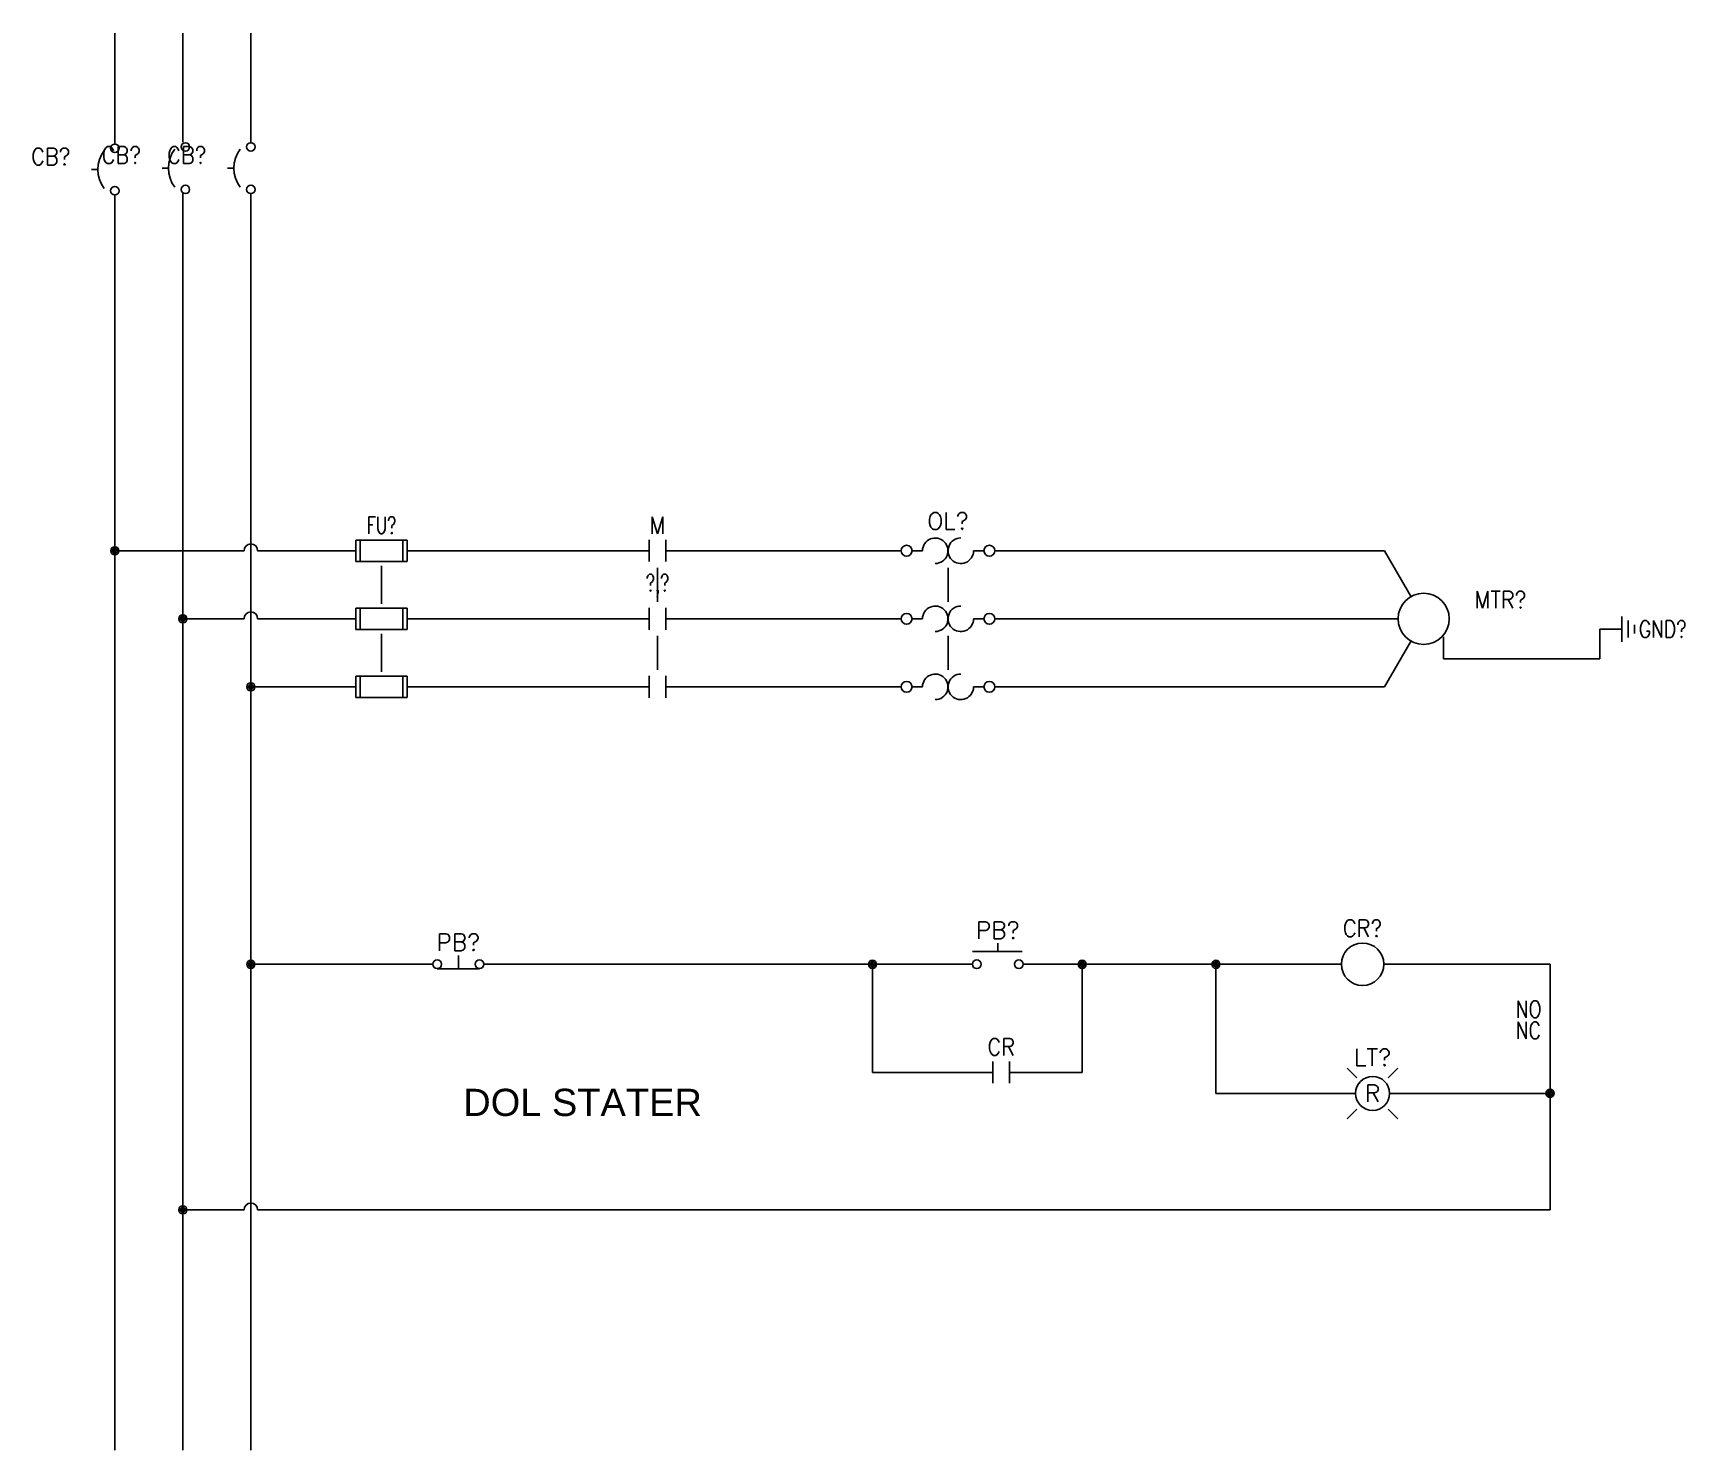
# Model space of a CAD drawing. Header units: inches. Extents: x 13.4 to 25.5, y 6 to 16.4.
import ezdxf
from ezdxf.enums import TextEntityAlignment as Align

# ---------------------------------------------------------------- set-up
doc = ezdxf.new("R2010")
doc.units = ezdxf.units.IN
doc.header["$MEASUREMENT"] = 0
doc.layers.get('0').update_dxf_attribs({"color": 50})
for name, color, linetype in [('DESC', 160, 'Continuous'), ('DESCCHILD', 20, 'Continuous'), ('LINK', 9, 'Continuous'), ('MISC', 7, 'Continuous'), ('SYMS', 7, 'Continuous'), ('TAGS', 150, 'Continuous'), ('WIRES', 7, 'Continuous'), ('XREFCHILD', 134, 'Continuous')]:
    doc.layers.add(name, color=color, linetype=linetype)
doc.styles.get("Standard").update_dxf_attribs({"font": 'arial.ttf'})
doc.styles.add('WD', font='romans.shx')

# ---------------------------------------------------------------- blocks, each defined once
blk = doc.blocks.new('WDDOT')
for radius in [0.03, 0.0187, 0.00929]:
    blk.add_circle((0, 0), radius)
blk = doc.blocks.new('VCB1')
blk.add_line((-0.171, 0), (-0.125, 0))
for centre in [(0, 0.156), (0, -0.156)]:
    blk.add_circle(centre, 0.0312)
blk.add_arc((0.109, 0), 0.234, 143.1301, 216.8699)
at = {"style": 'WD'}
for tag, width, p in [('INST', 0.7, (-0.328, 0.406)), ('LOC', 0.7, (-0.328, 0.219)), ('TAG1', 0.9, (-0.326, 0.033)), ('RATING1', 0.7, (-0.328, -0.156)), ('DESC1', 0.7, (-0.324, -0.344)), ('DESC2', 0.7, (-0.324, -0.531))]:
    blk.add_attdef(tag, text='', height=0.125, dxfattribs=dict(at, width=width)).set_placement(p, align=Align.RIGHT)
for tag, height, flags, p in [('TERM01', 0.125, 8, (-0.055, 0.207)), ('CONTACT', 0.01, 9, (-0.129, -0.129)), ('FAMILY', 0.01, 9, (-0.142, -0.036)), ('MFG', 0.01, 9, (-0.142, -0.088)), ('CAT', 0.01, 9, (-0.142, -0.073))]:
    blk.add_attdef(tag, text='', height=height, dxfattribs=dict(at, flags=flags)).set_placement(p, align=Align.RIGHT)
at = {"style": 'WD', "flags": 1}
for tag, p in [('X2TERM01', (0, 0.188)), ('X8TERM02', (0, -0.188))]:
    blk.add_attdef(tag, p, '', height=0.0125, dxfattribs=at)
at = {"style": 'WD'}
for tag, p in [('X4LINK', (-0.266, 0)), ('X1LINK', (0, 0))]:
    blk.add_attdef(tag, p, '', height=0.01, dxfattribs=at)
at = {"style": 'WD', "width": 0.7}
blk.add_attdef('XREF', (0.188, -0.062), '', height=0.125, dxfattribs=at)
at = {"style": 'WD', "flags": 9}
blk.add_attdef('ASSYCODE', text='', height=0.01, dxfattribs=at).set_placement((-0.153, -0.106), align=Align.CENTER)
at = {"style": 'WD', "flags": 8}
blk.add_attdef('TERM02', text='', height=0.125, dxfattribs=at).set_placement((-0.041, -0.213), align=Align.TOP_RIGHT)
blk = doc.blocks.new('HFU1')
for p, q in [((-0.188, -0.078), (-0.188, 0.078)), ((-0.188, 0.078), (0.188, 0.078)), ((-0.156, 0.078), (-0.156, -0.078)), ((0.156, 0.078), (0.156, -0.078)), ((0.188, 0.078), (0.188, -0.078)), ((0.188, -0.078), (-0.188, -0.078))]:
    blk.add_line(p, q)
at = {"style": 'WD', "width": 0.7}
for tag, p in [('INST', (0, 0.422)), ('LOC', (0, 0.266)), ('TAG1', (0, 0.125))]:
    blk.add_attdef(tag, text='', height=0.125, dxfattribs=at).set_placement(p, align=Align.CENTER)
at = {"linetype": 'Continuous', "style": 'WD', "flags": 9}
for tag, p in [('ASSYCODE', (0.157, 0.251)), ('MFG', (0.156, 0.083)), ('CAT', (0.156, 0.102))]:
    blk.add_attdef(tag, text='', height=0.01, dxfattribs=at).set_placement(p, align=Align.CENTER)
at = {"style": 'WD'}
for tag, p, height, flags in [('X4TERM01', (-0.188, 0), 0.0109, 1), ('FAMILY', (0.129, 0.108), 0.01, 9), ('X1TERM02', (0.188, 0), 0.0109, 1)]:
    blk.add_attdef(tag, p, '', height=height, dxfattribs=dict(at, flags=flags))
at = {"style": 'WD', "width": 0.7}
blk.add_attdef('RATING1', text='', height=0.0938, dxfattribs=at).set_placement((0, 0), align=Align.MIDDLE_CENTER)
at = {"style": 'WD'}
for tag, p in [('X2LINK', (0, 0.109)), ('X8LINK', (0, -0.109))]:
    blk.add_attdef(tag, p, '', height=0.01, dxfattribs=at)
at = {"linetype": 'Continuous', "style": 'WD', "width": 0.7, "flags": 8}
blk.add_attdef('TERM01', text='', height=0.1, dxfattribs=at).set_placement((-0.25, -0.016), align=Align.TOP_RIGHT)
blk.add_attdef('TERM02', text='', height=0.1, dxfattribs=at).set_placement((0.25, -0.016), align=Align.TOP_LEFT)
at = {"style": 'WD', "width": 0.7}
for tag, p in [('DESC1', (0.047, -0.234)), ('DESC2', (0.047, -0.391)), ('DESC3', (0.047, -0.547))]:
    blk.add_attdef(tag, text='', height=0.125, dxfattribs=at).set_placement(p, align=Align.MIDDLE_LEFT)
blk = doc.blocks.new('HFU2')
for p, q in [((-0.188, -0.078), (-0.188, 0.078)), ((-0.188, 0.078), (0.188, 0.078)), ((-0.156, 0.078), (-0.156, -0.078)), ((0.156, 0.078), (0.156, -0.078)), ((0.188, 0.078), (0.188, -0.078)), ((0.188, -0.078), (-0.188, -0.078))]:
    blk.add_line(p, q)
at = {"style": 'WD', "width": 0.7}
for tag, p in [('INST', (0, 0.438)), ('LOC', (0, 0.281)), ('TAG2', (0, 0.125))]:
    blk.add_attdef(tag, text='', height=0.125, dxfattribs=at).set_placement(p, align=Align.CENTER)
at = {"linetype": 'Continuous', "style": 'WD', "flags": 9}
for tag, p in [('FAMILY', (0.157, 0.251)), ('ASSYCODE', (0.188, 0.235)), ('MFG', (0.156, 0.083)), ('CAT', (0.156, 0.102))]:
    blk.add_attdef(tag, text='', height=0.01, dxfattribs=at).set_placement(p, align=Align.CENTER)
at = {"style": 'WD', "flags": 1}
for tag, p in [('X4TERM01', (-0.188, 0)), ('X1TERM02', (0.188, 0))]:
    blk.add_attdef(tag, p, '', height=0.01, dxfattribs=at)
at = {"style": 'WD', "width": 0.7}
blk.add_attdef('RATING1', text='', height=0.0938, dxfattribs=at).set_placement((0, 0), align=Align.MIDDLE_CENTER)
at = {"style": 'WD'}
for tag, p in [('X2LINK', (0, 0.109)), ('X8LINK', (0, -0.109))]:
    blk.add_attdef(tag, p, '', height=0.01, dxfattribs=at)
at = {"linetype": 'Continuous', "style": 'WD', "width": 0.7, "flags": 8}
blk.add_attdef('TERM01', text='', height=0.1, dxfattribs=at).set_placement((-0.25, -0.016), align=Align.TOP_RIGHT)
blk.add_attdef('TERM02', text='', height=0.1, dxfattribs=at).set_placement((0.25, -0.016), align=Align.TOP_LEFT)
at = {"style": 'WD', "width": 0.7}
for tag, p in [('DESC1', (0.04, -0.243)), ('DESC2', (0.047, -0.406)), ('DESC3', (0.047, -0.578))]:
    blk.add_attdef(tag, text='', height=0.125, dxfattribs=at).set_placement(p, align=Align.MIDDLE_LEFT)
blk = doc.blocks.new('HMS21')
at = {"linetype": 'Continuous'}
for p, q in [((-0.062, 0.08), (-0.062, -0.08)), ((0.062, 0.08), (0.062, -0.08))]:
    blk.add_line(p, q, dxfattribs=at)
at = {"style": 'WD'}
for tag, width, p in [('INST', 0.7, (0, 0.451)), ('LOC', 0.7, (0, 0.281)), ('TAG2', 0.9, (0, 0.125)), ('XREF', 0.7, (0, -0.297)), ('DESC1', 0.7, (0, -0.454)), ('DESC2', 0.7, (0, -0.61)), ('DESC3', 0.7, (0, -0.766))]:
    blk.add_attdef(tag, text='', height=0.125, dxfattribs=dict(at, width=width)).set_placement(p, align=Align.CENTER)
for tag, p in [('X2LINK', (0, 0.125)), ('X8LINK', (0, -0.125))]:
    blk.add_attdef(tag, p, '', height=0.01, dxfattribs=at)
for tag, p, height, flags in [('X4TERM01', (-0.062, 0), 0.0125, 1), ('X1TERM02', (0.062, 0), 0.0125, 1), ('FAMILY', (0.097, 0.053), 0.01, 9), ('CONTACT', (0.097, 0.036), 0.01, 1)]:
    blk.add_attdef(tag, p, '', height=height, dxfattribs=dict(at, flags=flags))
at = {"linetype": 'Continuous', "style": 'WD', "flags": 8}
blk.add_attdef('TERM01', text='', height=0.125, dxfattribs=at).set_placement((-0.125, -0.031), align=Align.TOP_RIGHT)
blk.add_attdef('TERM02', text='', height=0.125, dxfattribs=at).set_placement((0.125, -0.031), align=Align.TOP_LEFT)
blk = doc.blocks.new('HOL1')
for p, q in [((-0.264, 0), (-0.188, 0)), ((0.188, 0), (0.264, 0))]:
    blk.add_line(p, q)
at = {"linetype": 'Continuous'}
for centre in [(-0.304, 0), (0.304, 0)]:
    blk.add_circle(centre, 0.04, dxfattribs=at)
for centre, start, end in [((-0.094, 0), 270.001, 180.002), ((0.094, 0), 90, 0.001)]:
    blk.add_arc(centre, 0.0938, start, end)
at = {"style": 'WD', "width": 0.7}
for tag, p in [('INST', (0, 0.795)), ('LOC', (0, 0.625)), ('DESC1', (0, 0.469)), ('DESC2', (0, 0.312)), ('RATING1', (0, -0.266))]:
    blk.add_attdef(tag, text='', height=0.125, dxfattribs=at).set_placement(p, align=Align.CENTER)
at = {"style": 'WD'}
blk.add_attdef('TAG1', text='', height=0.125, dxfattribs=at).set_placement((0, 0.156), align=Align.CENTER)
for tag, p in [('X2LINK', (0, 0.125)), ('X8LINK', (0, -0.125))]:
    blk.add_attdef(tag, p, '', height=0.01, dxfattribs=at)
for tag, p, height, flags in [('FAMILY', (0.205, 0.152), 0.01, 9), ('X4TERM01', (-0.344, 0), 0.0125, 1), ('X1TERM02', (0.344, 0), 0.0125, 1)]:
    blk.add_attdef(tag, p, '', height=height, dxfattribs=dict(at, flags=flags))
at = {"linetype": 'Continuous', "style": 'WD', "flags": 9}
for tag, p in [('ASSYCODE', (0.219, 0.062)), ('MFG', (0.228, 0.089)), ('CAT', (0.23, 0.108))]:
    blk.add_attdef(tag, text='', height=0.01, dxfattribs=at).set_placement(p, align=Align.CENTER)
at = {"linetype": 'Continuous', "style": 'WD', "flags": 8}
blk.add_attdef('TERM01', text='', height=0.125, dxfattribs=at).set_placement((-0.406, -0.031), align=Align.TOP_RIGHT)
blk.add_attdef('TERM02', text='', height=0.125, dxfattribs=at).set_placement((0.406, -0.031), align=Align.TOP_LEFT)
blk = doc.blocks.new('HOL2')
for p, q in [((-0.264, 0), (-0.188, 0)), ((0.188, 0), (0.264, 0))]:
    blk.add_line(p, q)
at = {"linetype": 'Continuous'}
for centre in [(-0.304, 0), (0.304, 0)]:
    blk.add_circle(centre, 0.04, dxfattribs=at)
for centre, start, end in [((-0.094, 0), 270.001, 180.002), ((0.094, 0), 90, 0.001)]:
    blk.add_arc(centre, 0.0938, start, end)
at = {"style": 'WD', "width": 0.7}
for tag, p in [('INST', (0, 0.81)), ('LOC', (0, 0.641)), ('DESC1', (0, 0.484)), ('DESC2', (0, 0.328))]:
    blk.add_attdef(tag, text='', height=0.125, dxfattribs=at).set_placement(p, align=Align.CENTER)
at = {"style": 'WD'}
blk.add_attdef('TAG2', text='', height=0.125, dxfattribs=at).set_placement((0, 0.172), align=Align.CENTER)
for tag, p in [('X2LINK', (0, 0.125)), ('X8LINK', (0, -0.125))]:
    blk.add_attdef(tag, p, '', height=0.01, dxfattribs=at)
for tag, p, height, flags in [('FAMILY', (0.205, 0.152), 0.01, 9), ('X4TERM01', (-0.344, 0), 0.0125, 1), ('X1TERM02', (0.344, 0), 0.0125, 1)]:
    blk.add_attdef(tag, p, '', height=height, dxfattribs=dict(at, flags=flags))
at = {"linetype": 'Continuous', "style": 'WD', "flags": 8}
blk.add_attdef('TERM01', text='', height=0.125, dxfattribs=at).set_placement((-0.406, -0.016), align=Align.TOP_RIGHT)
blk.add_attdef('TERM02', text='', height=0.125, dxfattribs=at).set_placement((0.406, -0.016), align=Align.TOP_LEFT)
blk = doc.blocks.new('HMO13')
blk.add_circle((0, 0), 0.188)
at = {"style": 'WD'}
for tag, p, width in [('INST', (0.381, 0.403), 0.7), ('LOC', (0.381, 0.234), 0.7), ('TAG1', (0.375, 0.077), 0.9), ('DESC1', (0.376, -0.079), 0.9), ('DESC2', (0.376, -0.235), 0.9), ('DESC3', (0.376, -0.391), 0.9), ('RATING3', (0.375, -0.548), 0.8), ('RATING4', (0.375, -0.704), 0.8), ('WDTAGALT', (0.375, -0.875), 0.7)]:
    blk.add_attdef(tag, p, '', height=0.125, dxfattribs=dict(at, width=width))
at = {"style": 'WD', "flags": 1}
for tag, p in [('X0TERM01', (-0.094, 0.162)), ('X4TERM02', (-0.188, 0)), ('X0TERM04', (0.133, -0.133)), ('X0TERM03', (-0.094, -0.162))]:
    blk.add_attdef(tag, p, '', height=0.0125, dxfattribs=at)
at = {"linetype": 'Continuous', "style": 'WD', "flags": 9}
blk.add_attdef('ASSYCODE', text='', height=0.01, dxfattribs=at).set_placement((0, 0.125), align=Align.CENTER)
at = {"style": 'WD', "flags": 9}
blk.add_attdef('FAMILY', text='', height=0.01, dxfattribs=at).set_placement((-0.005, 0.17), align=Align.CENTER)
at = {"linetype": 'Continuous', "style": 'WD', "flags": 1}
for tag, p in [('MFG', (0, 0.14)), ('CAT', (0, 0.159))]:
    blk.add_attdef(tag, text='', height=0.01, dxfattribs=at).set_placement(p, align=Align.MIDDLE)
at = {"style": 'WD', "width": 0.8}
blk.add_attdef('RATING1', text='', height=0.1, dxfattribs=at).set_placement((0, 0), align=Align.CENTER)
blk.add_attdef('RATING2', text='', height=0.1, dxfattribs=at).set_placement((0, -0.031), align=Align.TOP_CENTER)
blk = doc.blocks.new('HPB12')
for p, q in [((0, 0.065), (0, -0.033)), ((-0.156, -0.033), (0.156, -0.033))]:
    blk.add_line(p, q)
for centre in [(-0.155, 0), (0.155, 0)]:
    blk.add_circle(centre, 0.0322)
at = {"style": 'WD', "width": 0.7}
for tag, p in [('INST', (0, 0.738)), ('LOC', (0, 0.568)), ('DESC1', (0, 0.412)), ('DESC2', (0, 0.255)), ('XREF', (0, -0.232))]:
    blk.add_attdef(tag, text='', height=0.125, dxfattribs=at).set_placement(p, align=Align.CENTER)
at = {"style": 'WD'}
blk.add_attdef('TAG1', text='', height=0.125, dxfattribs=at).set_placement((0, 0.099), align=Align.CENTER)
for tag, p in [('X2LINK', (0, 0.125)), ('X8LINK', (0, -0.094))]:
    blk.add_attdef(tag, p, '', height=0.01, dxfattribs=at)
for tag, p, height, flags in [('X4TERM01', (-0.188, 0), 0.0125, 1), ('FAMILY', (0.054, 0.058), 0.01, 9), ('CONTACT', (0.054, 0.042), 0.01, 9), ('X1TERM02', (0.188, 0), 0.0125, 1)]:
    blk.add_attdef(tag, p, '', height=height, dxfattribs=dict(at, flags=flags))
at = {"linetype": 'Continuous', "style": 'WD', "flags": 9}
for tag, p in [('MFG', (0.076, -0.006)), ('CAT', (0.076, 0.017)), ('ASSYCODE', (0.076, -0.022))]:
    blk.add_attdef(tag, text='', height=0.01, dxfattribs=at).set_placement(p, align=Align.CENTER)
at = {"linetype": 'Continuous', "style": 'WD', "flags": 8}
blk.add_attdef('TERM01', text='', height=0.125, dxfattribs=at).set_placement((-0.25, -0.031), align=Align.TOP_RIGHT)
blk.add_attdef('TERM02', text='', height=0.125, dxfattribs=at).set_placement((0.25, -0.031), align=Align.TOP_LEFT)
blk = doc.blocks.new('HPB11')
for p, q in [((0, 0.156), (0, 0.094)), ((-0.185, 0.094), (0.18, 0.094))]:
    blk.add_line(p, q)
for centre in [(-0.155, 0), (0.155, 0)]:
    blk.add_circle(centre, 0.0322)
at = {"style": 'WD', "width": 0.7}
for tag, p in [('INST', (0, 0.826)), ('LOC', (0, 0.656)), ('DESC1', (0, 0.5)), ('DESC2', (0, 0.344)), ('XREF', (0, -0.219))]:
    blk.add_attdef(tag, text='', height=0.125, dxfattribs=at).set_placement(p, align=Align.CENTER)
at = {"style": 'WD'}
blk.add_attdef('TAG1', text='', height=0.125, dxfattribs=at).set_placement((0, 0.188), align=Align.CENTER)
for tag, p in [('X2LINK', (0, 0.219)), ('X8LINK', (0, 0))]:
    blk.add_attdef(tag, p, '', height=0.01, dxfattribs=at)
for tag, p, height, flags in [('FAMILY', (0.205, 0.152), 0.01, 9), ('CONTACT', (0.205, 0.136), 0.01, 1), ('X4TERM01', (-0.188, 0), 0.0125, 1), ('X1TERM02', (0.188, 0), 0.0125, 1)]:
    blk.add_attdef(tag, p, '', height=height, dxfattribs=dict(at, flags=flags))
at = {"linetype": 'Continuous', "style": 'WD', "flags": 9}
for tag, p in [('ASSYCODE', (0.23, 0.071)), ('MFG', (0.228, 0.089)), ('CAT', (0.23, 0.108))]:
    blk.add_attdef(tag, text='', height=0.01, dxfattribs=at).set_placement(p, align=Align.CENTER)
at = {"linetype": 'Continuous', "style": 'WD', "flags": 8}
blk.add_attdef('TERM01', text='', height=0.125, dxfattribs=at).set_placement((-0.25, -0.031), align=Align.TOP_RIGHT)
blk.add_attdef('TERM02', text='', height=0.125, dxfattribs=at).set_placement((0.25, -0.031), align=Align.TOP_LEFT)
blk = doc.blocks.new('HCR21')
at = {"linetype": 'Continuous'}
for p, q in [((-0.062, 0.08), (-0.062, -0.08)), ((0.062, 0.08), (0.062, -0.08))]:
    blk.add_line(p, q, dxfattribs=at)
at = {"style": 'WD'}
for tag, width, p in [('INST', 0.7, (0, 0.451)), ('LOC', 0.7, (0, 0.281)), ('TAG2', 0.9, (0, 0.125)), ('XREF', 0.7, (0, -0.297)), ('DESC1', 0.7, (0, -0.449)), ('DESC2', 0.7, (0, -0.597)), ('DESC3', 0.7, (0, -0.744))]:
    blk.add_attdef(tag, text='', height=0.125, dxfattribs=dict(at, width=width)).set_placement(p, align=Align.CENTER)
for tag, p in [('X2LINK', (0, 0.125)), ('X8LINK', (0, -0.125))]:
    blk.add_attdef(tag, p, '', height=0.01, dxfattribs=at)
for tag, p, height, flags in [('X4TERM01', (-0.062, 0), 0.0125, 1), ('X1TERM02', (0.062, 0), 0.0125, 1), ('FAMILY', (0.097, 0.053), 0.01, 9), ('CONTACT', (0.097, 0.036), 0.01, 1)]:
    blk.add_attdef(tag, p, '', height=height, dxfattribs=dict(at, flags=flags))
at = {"linetype": 'Continuous', "style": 'WD', "flags": 8}
blk.add_attdef('TERM01', text='', height=0.125, dxfattribs=at).set_placement((-0.125, -0.016), align=Align.TOP_RIGHT)
blk.add_attdef('TERM02', text='', height=0.125, dxfattribs=at).set_placement((0.125, -0.016), align=Align.TOP_LEFT)
blk = doc.blocks.new('HCR1')
blk.add_circle((0, 0), 0.156)
at = {"style": 'WD'}
for tag, width, p in [('INST', 0.7, (0.006, 0.528)), ('LOC', 0.7, (0.006, 0.359)), ('TAG1', 0.9, (0, 0.202))]:
    blk.add_attdef(tag, text='', height=0.125, dxfattribs=dict(at, width=width)).set_placement(p, align=Align.CENTER)
at = {"linetype": 'Continuous', "style": 'WD', "flags": 9}
blk.add_attdef('ASSYCODE', text='', height=0.01, dxfattribs=at).set_placement((0, 0.125), align=Align.CENTER)
at = {"style": 'WD', "flags": 9}
blk.add_attdef('FAMILY', text='', height=0.01, dxfattribs=at).set_placement((-0.005, 0.17), align=Align.CENTER)
at = {"linetype": 'Continuous', "style": 'WD', "flags": 1}
for tag, p in [('MFG', (0, 0.14)), ('CAT', (0, 0.159))]:
    blk.add_attdef(tag, text='', height=0.01, dxfattribs=at).set_placement(p, align=Align.MIDDLE)
at = {"style": 'WD'}
for tag, p, width in [('DESC1', (1.126, 0.076), 0.9), ('DESC2', (1.126, -0.081), 0.9), ('DESC3', (1.126, -0.237), 0.9), ('XREFNO', (1.359, -0.393), 0.8), ('XREFNC', (1.359, -0.549), 0.8)]:
    blk.add_attdef(tag, p, '', height=0.125, dxfattribs=dict(at, width=width))
at = {"style": 'WD', "flags": 1}
for tag, p in [('X4TERM01', (-0.156, 0)), ('X1TERM02', (0.156, 0))]:
    blk.add_attdef(tag, p, '', height=0.0125, dxfattribs=at)
at = {"linetype": 'Continuous', "style": 'WD'}
blk.add_attdef('TERM01', text='', height=0.125, dxfattribs=at).set_placement((-0.2, -0.066), align=Align.TOP_RIGHT)
blk.add_attdef('TERM02', text='', height=0.125, dxfattribs=at).set_placement((0.2, -0.066), align=Align.TOP_LEFT)
at = {"style": 'WD', "width": 0.8, "flags": 8}
for tag, p in [('NO', (1.126, -0.393)), ('NC', (1.126, -0.549))]:
    blk.add_attdef(tag, p, '', height=0.125, dxfattribs=at)
blk = doc.blocks.new('HLT1R')
for p, q in [((-0.115, 0.115), (-0.186, 0.186)), ((0.115, 0.115), (0.186, 0.186)), ((-0.115, -0.115), (-0.186, -0.186)), ((0.115, -0.115), (0.186, -0.186))]:
    blk.add_line(p, q)
blk.add_circle((0, 0), 0.125)
at = {"style": 'WD', "width": 0.7}
for tag, p in [('INST', (0.006, 0.528)), ('LOC', (0.006, 0.359))]:
    blk.add_attdef(tag, text='', height=0.125, dxfattribs=at).set_placement(p, align=Align.CENTER)
at = {"style": 'WD'}
blk.add_attdef('TAG1', text='', height=0.125, dxfattribs=at).set_placement((0, 0.202), align=Align.CENTER)
at = {"style": 'WD', "flags": 9}
blk.add_attdef('FAMILY', text='', height=0.01, dxfattribs=at).set_placement((-0.005, 0.161), align=Align.CENTER)
at = {"linetype": 'Continuous', "style": 'WD', "flags": 1}
for tag, p in [('MFG', (0, 0.121)), ('CAT', (0, 0.14))]:
    blk.add_attdef(tag, text='', height=0.01, dxfattribs=at).set_placement(p, align=Align.MIDDLE)
at = {"style": 'WD'}
for tag, p, width in [('DESC1', (1.125, 0), 0.9), ('WDTAGALT', (1.125, -0.312), 0.7)]:
    blk.add_attdef(tag, p, '', height=0.125, dxfattribs=dict(at, width=width))
blk.add_attdef('COLOR', text='', height=0.125, dxfattribs=at).set_placement((0, 0), align=Align.MIDDLE)
at = {"style": 'WD', "flags": 1}
for tag, p in [('X4TERM01', (-0.125, 0)), ('X1TERM02', (0.125, 0))]:
    blk.add_attdef(tag, p, '', height=0.0125, dxfattribs=at)
at = {"linetype": 'Continuous', "style": 'WD', "flags": 9}
blk.add_attdef('ASSYCODE', text='', height=0.01, dxfattribs=at).set_placement((-0.003, 0.098), align=Align.CENTER)
at = {"linetype": 'Continuous', "style": 'WD', "flags": 8}
blk.add_attdef('TERM01', text='', height=0.125, dxfattribs=at).set_placement((-0.175, -0.031), align=Align.TOP_RIGHT)
blk.add_attdef('TERM02', text='', height=0.125, dxfattribs=at).set_placement((0.175, -0.031), align=Align.TOP_LEFT)
at = {"style": 'WD', "width": 0.9}
blk.add_attdef('DESC2', text='', height=0.125, dxfattribs=at).set_placement((1.125, -0.031), align=Align.TOP_LEFT)
blk = doc.blocks.new('HGND2')
for p, q in [((0.125, 0), (0, 0)), ((0.125, 0.09375), (0.125, -0.09375)), ((0.171875, 0.0625), (0.171875, -0.0625)), ((0.21875, 0.03125), (0.21875, -0.03125))]:
    blk.add_line(p, q)
at = {"style": 'WD', "width": 0.8}
for tag, p in [('INST', (0.25, 0.3125)), ('LOC', (0.25, 0.15625)), ('TAG1', (0.25, 0)), ('DESC1', (0.25, -0.15625)), ('DESC2', (0.25, -0.3125))]:
    blk.add_attdef(tag, text='', height=0.125, dxfattribs=at).set_placement(p, align=Align.MIDDLE_LEFT)
at = {"style": 'WD', "flags": 1}
for tag in ['ASSYCODE', 'CAT', 'X4TERM01', 'MFG', 'FAMILY']:
    blk.add_attdef(tag, (0, 0), '', height=0.01, dxfattribs=at)

msp = doc.modelspace()

# ---------------------------------------------------------------- linework, layer by layer
for p, q in [((14.5, 16.375), (14.5, 15.574)), ((14.5, 15.199), (14.5, 5.961)), ((14.5, 12.07), (14.95, 12.07)), ((15.05, 12.07), (15.772, 12.07)), ((16.147, 12.07), (17.927, 12.07)), ((18.052, 12.07), (19.781, 12.07)), ((20.468, 12.07), (23.433, 12.07))]:
    msp.add_line(p, q)
at = {"layer": 'DESC'}
for p, q in [((15, 11.57), (15.772, 11.57)), ((16.147, 11.57), (17.927, 11.57)), ((18.052, 11.57), (19.781, 11.57)), ((20.468, 11.57), (23.332, 11.57))]:
    msp.add_line(p, q, dxfattribs=at)
at = {"layer": 'DESCCHILD'}
for p, q in [((14, 15.184), (14, 5.961)), ((14, 12.57), (14.95, 12.57)), ((15.05, 12.57), (15.772, 12.57)), ((16.147, 12.57), (17.927, 12.57)), ((18.052, 12.57), (19.781, 12.57)), ((20.468, 12.57), (23.332, 12.57)), ((23.332, 12.57), (23.527, 12.232))]:
    msp.add_line(p, q, dxfattribs=at)
at = {"layer": 'LINK'}
for points in [[(15.96, 12.46), (15.96, 12.179)], [(17.989, 12.445), (17.989, 12.195)], [(20.124, 12.445), (20.124, 12.195)], [(15.96, 11.96), (15.96, 11.679)], [(17.989, 11.945), (17.989, 11.695)], [(20.124, 11.945), (20.124, 11.695)]]:
    msp.add_lwpolyline(points, dxfattribs=at)
at = {"layer": 'WIRES'}
for p, q in [((14, 16.375), (14, 15.559)), ((15, 16.375), (15, 15.569)), ((15, 15.194), (15, 5.961)), ((23.332, 11.57), (23.527, 11.907)), ((23.765, 11.776), (23.765, 11.937)), ((24.914, 11.994), (24.952, 11.994)), ((24.914, 11.994), (24.914, 11.776)), ((24.914, 11.776), (23.765, 11.776)), ((15, 9.531), (16.337, 9.531)), ((16.712, 9.531), (20.303, 9.531)), ((19.569, 9.531), (19.569, 8.736)), ((20.678, 9.531), (23.015, 9.531)), ((21.11, 8.736), (21.11, 9.531)), ((22.093, 9.531), (22.093, 8.582)), ((23.328, 9.531), (24.549, 9.531)), ((24.549, 9.531), (24.549, 7.726)), ((19.569, 8.736), (20.453, 8.736)), ((20.578, 8.736), (21.11, 8.736)), ((22.093, 8.582), (23.12, 8.582)), ((23.37, 8.582), (24.549, 8.582)), ((14.95, 7.726), (14.5, 7.726)), ((24.549, 7.726), (15.05, 7.726))]:
    msp.add_line(p, q, dxfattribs=at)
for centre in [(15, 12.57), (15, 12.07), (15, 7.726)]:
    msp.add_arc(centre, 0.05, 0, 180, dxfattribs=at)

# ---------------------------------------------------------------- block references
msp.add_blockref('WDDOT', (14.5, 12.07))
at = {"layer": 'DESC'}
msp.add_blockref('WDDOT', (15, 11.57), dxfattribs=at)
at = {"layer": 'DESCCHILD'}
msp.add_blockref('WDDOT', (14, 12.57), dxfattribs=at)
at = {"layer": 'SYMS'}
ref = msp.add_blockref('VCB1', (14, 15.372), dxfattribs=at)
ref.add_attrib('TAG1', 'CB?', dxfattribs={"layer": 'TAGS', "height": 0.125, "style": 'WD', "width": 0.9}).set_placement((13.674, 15.405), align=Align.RIGHT)
ref = msp.add_blockref('VCB1', (14.519, 15.382), dxfattribs=at)
ref.add_attrib('TAG1', 'CB?', dxfattribs={"layer": 'TAGS', "height": 0.125, "style": 'WD', "width": 0.9}).set_placement((14.193, 15.415), align=Align.RIGHT)
ref = msp.add_blockref('VCB1', (15, 15.382), dxfattribs=at)
ref.add_attrib('TAG1', 'CB?', dxfattribs={"layer": 'TAGS', "height": 0.125, "style": 'WD', "width": 0.9}).set_placement((14.674, 15.415), align=Align.RIGHT)
ref = msp.add_blockref('HFU1', (15.96, 12.57), dxfattribs=at)
ref.add_attrib('TAG1', 'FU?', dxfattribs={"layer": 'TAGS', "height": 0.125, "style": 'WD', "width": 0.7}).set_placement((15.96, 12.695), align=Align.CENTER)
ref = msp.add_blockref('HMS21', (17.989, 12.57), dxfattribs=at)
ref.add_attrib('XREF', '?,?', dxfattribs={"layer": 'XREFCHILD', "height": 0.125, "style": 'WD', "width": 0.7}).set_placement((17.989, 12.272), align=Align.CENTER)
ref.add_attrib('TAG2', 'M', dxfattribs={"layer": 'TAGS', "height": 0.125, "style": 'WD', "width": 0.9}).set_placement((17.989, 12.695), align=Align.CENTER)
ref = msp.add_blockref('HOL1', (20.124, 12.57), dxfattribs=at)
ref.add_attrib('TAG1', 'OL?', dxfattribs={"layer": 'TAGS', "height": 0.125, "style": 'WD'}).set_placement((20.124, 12.726), align=Align.CENTER)
ref = msp.add_blockref('HMO13', (23.62, 12.07), dxfattribs=at)
ref.add_attrib('TAG1', 'MTR?', (23.995, 12.147), dxfattribs={"layer": 'TAGS', "height": 0.125, "style": 'WD', "width": 0.9})
for name, p in [('HFU2', (15.96, 12.07)), ('HMS21', (17.989, 12.07)), ('HOL2', (20.124, 12.07)), ('HOL2', (20.124, 11.57)), ('HFU2', (15.96, 11.57)), ('HMS21', (17.989, 11.57)), ('WDDOT', (15, 9.531)), ('WDDOT', (19.569, 9.531)), ('WDDOT', (21.11, 9.531)), ('WDDOT', (22.093, 9.531)), ('WDDOT', (24.549, 8.582)), ('WDDOT', (14.5, 7.726))]:
    msp.add_blockref(name, p, dxfattribs=at)
ref = msp.add_blockref('HGND2', (24.952, 11.994), dxfattribs=at)
ref.add_attrib('TAG1', 'GND?', dxfattribs={"layer": 'TAGS', "height": 0.125, "style": 'WD', "width": 0.8}).set_placement((25.202, 11.994), align=Align.MIDDLE_LEFT)
ref = msp.add_blockref('HPB11', (20.49, 9.531), dxfattribs=at)
ref.add_attrib('TAG1', 'PB?', dxfattribs={"layer": 'TAGS', "height": 0.125, "style": 'WD'}).set_placement((20.49, 9.719), align=Align.CENTER)
ref = msp.add_blockref('HCR1', (23.171, 9.531), dxfattribs=at)
ref.add_attrib('NC', 'NC', (24.297, 8.982), dxfattribs={"layer": 'MISC', "height": 0.125, "style": 'WD', "width": 0.8, "flags": 8})
ref.add_attrib('NO', 'NO', (24.297, 9.138), dxfattribs={"layer": 'MISC', "height": 0.125, "style": 'WD', "width": 0.8, "flags": 8})
ref.add_attrib('TAG1', 'CR?', dxfattribs={"layer": 'TAGS', "height": 0.125, "style": 'WD', "width": 0.9}).set_placement((23.171, 9.733), align=Align.CENTER)
ref = msp.add_blockref('HPB12', (16.525, 9.531), dxfattribs=at)
ref.add_attrib('TAG1', 'PB?', dxfattribs={"layer": 'TAGS', "height": 0.125, "style": 'WD'}).set_placement((16.525, 9.63), align=Align.CENTER)
ref = msp.add_blockref('HCR21', (20.515, 8.736), dxfattribs=at)
ref.add_attrib('TAG2', 'CR', dxfattribs={"layer": 'TAGS', "height": 0.125, "style": 'WD', "width": 0.9}).set_placement((20.515, 8.861), align=Align.CENTER)
ref = msp.add_blockref('HLT1R', (23.245, 8.582), dxfattribs=at)
ref.add_attrib('TAG1', 'LT?', dxfattribs={"layer": 'TAGS', "height": 0.125, "style": 'WD'}).set_placement((23.245, 8.784), align=Align.CENTER)
ref.add_attrib('COLOR', 'R', dxfattribs={"layer": 'MISC', "height": 0.125, "style": 'WD'}).set_placement((23.245, 8.582), align=Align.MIDDLE)

# ---------------------------------------------------------------- texts
at = {"insert": (16.561, 8.616), "char_height": 0.2, "attachment_point": 1}
msp.add_mtext('DOL STATER', dxfattribs=at)

doc.saveas('drawing.dxf')
